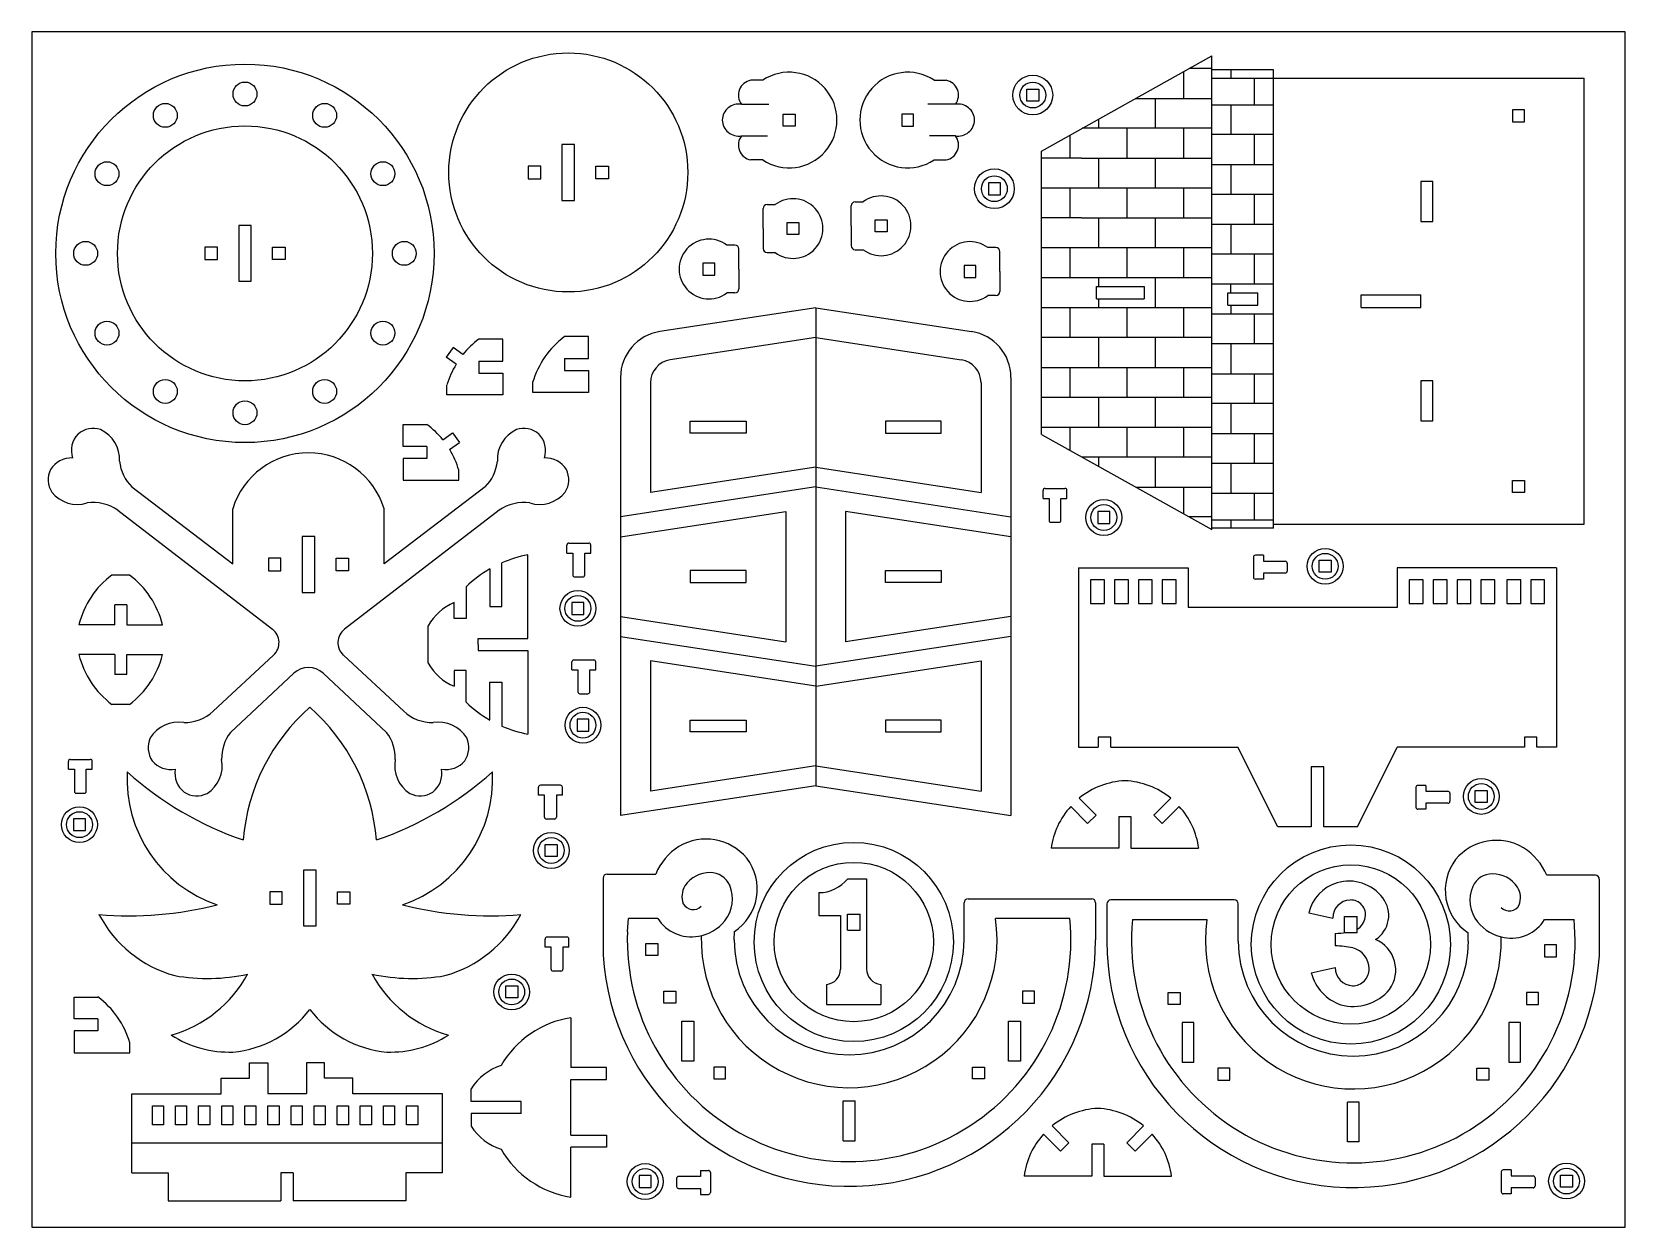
# Model space of a CAD drawing. Header units: centimetres. Extents: x 9372 to 20276, y 190 to 2379.
# Drawn here: x 9372.06 to 9412.06, y 190.25 to 220.25 of the extents above; entities that cross this region are included whole.
import ezdxf

# ---------------------------------------------------------------- set-up
doc = ezdxf.new("R2010")
doc.units = ezdxf.units.CM

msp = doc.modelspace()

# ---------------------------------------------------------------- linework, layer by layer
for p, q in [((9372.063, 220.248), (9372.063, 190.248)), ((9412.063, 220.248), (9372.063, 220.248)), ((9412.063, 190.248), (9412.063, 220.248)), ((9397.413, 217.258), (9401.688, 219.646)), ((9401.688, 207.758), (9401.688, 219.646)), ((9403.238, 219.294), (9401.688, 219.294)), ((9403.238, 207.794), (9403.238, 219.294)), ((9390.412, 219.035), (9390.112, 219.035)), ((9394.714, 219.035), (9395.014, 219.035)), ((9397.041, 218.513), (9397.041, 218.813)), ((9397.041, 218.813), (9397.341, 218.813)), ((9397.341, 218.813), (9397.341, 218.513)), ((9403.238, 219.09), (9411.038, 219.09)), ((9411.038, 207.89), (9411.038, 219.09)), ((9397.341, 218.513), (9397.041, 218.513)), ((9390.926, 218.185), (9391.226, 218.185)), ((9390.926, 217.885), (9390.926, 218.185)), ((9391.226, 218.185), (9391.226, 217.885)), ((9394.201, 218.185), (9393.901, 218.185)), ((9393.901, 218.185), (9393.901, 217.885)), ((9394.201, 217.885), (9394.201, 218.185)), ((9409.538, 218.29), (9409.238, 218.29)), ((9409.238, 218.29), (9409.238, 217.99)), ((9409.538, 217.99), (9409.538, 218.29)), ((9391.226, 217.885), (9390.926, 217.885)), ((9393.901, 217.885), (9394.201, 217.885)), ((9409.238, 217.99), (9409.538, 217.99)), ((9385.687, 217.42), (9385.372, 217.42)), ((9385.372, 217.42), (9385.372, 216.02)), ((9385.687, 216.02), (9385.687, 217.42)), ((9397.413, 210.146), (9397.413, 217.258)), ((9384.837, 216.878), (9384.522, 216.878)), ((9384.522, 216.878), (9384.522, 216.563)), ((9384.837, 216.563), (9384.837, 216.878)), ((9386.222, 216.563), (9386.222, 216.878)), ((9386.222, 216.878), (9386.537, 216.878)), ((9386.537, 216.878), (9386.537, 216.563)), ((9390.412, 217.035), (9390.112, 217.035)), ((9394.714, 217.035), (9395.014, 217.035)), ((9384.522, 216.563), (9384.837, 216.563)), ((9386.537, 216.563), (9386.222, 216.563)), ((9396.377, 216.462), (9396.077, 216.462)), ((9396.077, 216.462), (9396.077, 216.162)), ((9396.377, 216.162), (9396.377, 216.462)), ((9407.238, 216.49), (9406.938, 216.49)), ((9406.938, 216.49), (9406.938, 215.49)), ((9407.238, 215.49), (9407.238, 216.49)), ((9385.372, 216.02), (9385.687, 216.02)), ((9396.077, 216.162), (9396.377, 216.162)), ((9390.422, 215.312), (9390.422, 215.812)), ((9390.522, 215.912), (9390.722, 215.912)), ((9392.633, 215.381), (9392.633, 215.881)), ((9392.733, 215.981), (9392.933, 215.981)), ((9377.571, 215.389), (9377.256, 215.389)), ((9377.256, 215.389), (9377.256, 213.989)), ((9377.571, 213.989), (9377.571, 215.389)), ((9390.422, 215.312), (9390.422, 214.812)), ((9391.022, 215.462), (9391.322, 215.462)), ((9391.022, 215.162), (9391.022, 215.462)), ((9391.322, 215.462), (9391.322, 215.162)), ((9392.633, 215.381), (9392.633, 214.881)), ((9393.233, 215.531), (9393.533, 215.531)), ((9393.233, 215.231), (9393.233, 215.531)), ((9393.533, 215.231), (9393.233, 215.231)), ((9393.533, 215.531), (9393.533, 215.231)), ((9406.938, 215.49), (9407.238, 215.49)), ((9376.721, 214.847), (9376.406, 214.847)), ((9376.406, 214.847), (9376.406, 214.532)), ((9376.721, 214.532), (9376.721, 214.847)), ((9378.106, 214.532), (9378.106, 214.847)), ((9378.106, 214.847), (9378.421, 214.847)), ((9378.421, 214.847), (9378.421, 214.532)), ((9389.712, 214.895), (9389.512, 214.895)), ((9391.322, 215.162), (9391.022, 215.162)), ((9396.265, 214.833), (9396.065, 214.833)), ((9376.406, 214.532), (9376.721, 214.532)), ((9378.421, 214.532), (9378.106, 214.532)), ((9389.212, 214.445), (9388.912, 214.445)), ((9388.912, 214.445), (9388.912, 214.145)), ((9389.212, 214.145), (9389.212, 214.445)), ((9389.812, 214.295), (9389.812, 214.795)), ((9390.522, 214.712), (9390.722, 214.712)), ((9392.733, 214.781), (9392.933, 214.781)), ((9396.365, 214.233), (9396.365, 214.733)), ((9388.912, 214.145), (9389.212, 214.145)), ((9389.812, 214.295), (9389.812, 213.795)), ((9395.765, 214.383), (9395.465, 214.383)), ((9395.465, 214.383), (9395.465, 214.083)), ((9395.465, 214.083), (9395.765, 214.083)), ((9395.765, 214.083), (9395.765, 214.383)), ((9396.365, 214.233), (9396.365, 213.733)), ((9377.256, 213.989), (9377.571, 213.989)), ((9389.712, 213.695), (9389.512, 213.695)), ((9396.265, 213.633), (9396.065, 213.633)), ((9398.788, 213.544), (9398.788, 213.859)), ((9398.788, 213.859), (9399.988, 213.859)), ((9399.988, 213.859), (9399.988, 213.544)), ((9402.088, 213.386), (9402.088, 213.701)), ((9402.088, 213.701), (9402.838, 213.701)), ((9402.838, 213.386), (9402.838, 213.701)), ((9405.438, 213.332), (9405.438, 213.647)), ((9405.438, 213.647), (9406.938, 213.647)), ((9406.938, 213.332), (9406.938, 213.647)), ((9391.743, 213.326), (9387.831, 212.727)), ((9391.743, 213.326), (9391.743, 208.826)), ((9391.743, 213.326), (9395.654, 212.727)), ((9398.788, 213.544), (9399.988, 213.544)), ((9402.088, 213.386), (9402.838, 213.386)), ((9405.438, 213.332), (9406.938, 213.332)), ((9383.885, 212.535), (9383.285, 212.535)), ((9383.885, 211.985), (9383.885, 212.535)), ((9386.036, 212.599), (9385.436, 212.599)), ((9386.036, 212.049), (9386.036, 212.599)), ((9382.643, 212.328), (9382.467, 212.085)), ((9382.714, 211.907), (9382.467, 212.085)), ((9382.886, 212.152), (9382.643, 212.328)), ((9385.436, 212.049), (9385.436, 211.749)), ((9385.436, 212.049), (9386.036, 212.049)), ((9383.285, 211.985), (9383.285, 211.685)), ((9383.285, 211.985), (9383.885, 211.985)), ((9383.285, 211.685), (9383.885, 211.685)), ((9383.885, 211.685), (9383.885, 211.135)), ((9385.436, 211.749), (9386.036, 211.749)), ((9386.036, 211.749), (9386.036, 211.199)), ((9382.485, 211.135), (9382.485, 211.385)), ((9384.636, 211.199), (9384.636, 211.449)), ((9386.843, 211.576), (9386.843, 208.076)), ((9396.643, 211.576), (9396.643, 208.076)), ((9407.238, 211.49), (9406.938, 211.49)), ((9406.938, 211.49), (9406.938, 210.49)), ((9407.238, 210.49), (9407.238, 211.49)), ((9383.885, 211.135), (9382.485, 211.135)), ((9386.036, 211.199), (9384.636, 211.199)), ((9388.593, 210.176), (9388.593, 210.476)), ((9388.593, 210.476), (9389.993, 210.476)), ((9389.993, 210.476), (9389.993, 210.176)), ((9394.893, 210.476), (9393.493, 210.476)), ((9393.493, 210.476), (9393.493, 210.176)), ((9394.893, 210.176), (9394.893, 210.476)), ((9406.938, 210.49), (9407.238, 210.49)), ((9381.381, 209.844), (9381.381, 210.394)), ((9381.381, 210.394), (9381.981, 210.394)), ((9382.379, 210.011), (9382.623, 210.186)), ((9382.623, 210.186), (9382.798, 209.943)), ((9389.993, 210.176), (9388.593, 210.176)), ((9393.493, 210.176), (9394.893, 210.176)), ((9397.413, 210.146), (9401.688, 207.758)), ((9381.981, 209.844), (9381.381, 209.844)), ((9381.981, 209.844), (9381.981, 209.544)), ((9382.552, 209.765), (9382.798, 209.943)), ((9381.981, 209.544), (9381.381, 209.544)), ((9381.381, 209.544), (9381.381, 208.994)), ((9382.781, 208.994), (9382.781, 209.244)), ((9374.575, 208.826), (9377.107, 206.896)), ((9383.44, 208.826), (9380.907, 206.896)), ((9381.381, 208.994), (9382.781, 208.994)), ((9391.743, 208.826), (9386.843, 208.076)), ((9391.743, 208.826), (9391.743, 204.326)), ((9391.743, 208.826), (9396.643, 208.076)), ((9409.238, 208.99), (9409.538, 208.99)), ((9409.238, 208.69), (9409.238, 208.99)), ((9409.538, 208.99), (9409.538, 208.69)), ((9397.449, 208.54), (9397.449, 208.74)), ((9397.449, 208.54), (9397.599, 208.54)), ((9397.499, 208.79), (9397.999, 208.79)), ((9397.599, 208.54), (9397.599, 207.99)), ((9397.899, 207.99), (9397.899, 208.54)), ((9397.899, 208.54), (9398.049, 208.54)), ((9398.049, 208.54), (9398.049, 208.74)), ((9409.538, 208.69), (9409.238, 208.69)), ((9374.22, 208.242), (9378.102, 205.254)), ((9377.107, 206.896), (9377.107, 208.281)), ((9383.795, 208.242), (9379.913, 205.254)), ((9380.907, 206.896), (9380.907, 208.281)), ((9386.843, 208.076), (9386.843, 205.076)), ((9396.643, 208.076), (9396.643, 205.076)), ((9399.125, 208.21), (9398.825, 208.21)), ((9398.825, 208.21), (9398.825, 207.91)), ((9399.125, 207.91), (9399.125, 208.21)), ((9397.649, 207.94), (9397.849, 207.94)), ((9398.825, 207.91), (9399.125, 207.91)), ((9403.238, 207.794), (9401.688, 207.794)), ((9403.238, 207.89), (9411.038, 207.89)), ((9379.165, 207.581), (9378.85, 207.581)), ((9378.85, 207.581), (9378.85, 206.181)), ((9379.165, 206.181), (9379.165, 207.581)), ((9385.494, 207.168), (9385.494, 207.368)), ((9385.544, 207.418), (9386.044, 207.418)), ((9386.094, 207.168), (9386.094, 207.368)), ((9378.315, 207.039), (9378, 207.039)), ((9378, 207.039), (9378, 206.724)), ((9378.315, 206.724), (9378.315, 207.039)), ((9379.7, 206.724), (9379.7, 207.039)), ((9379.7, 207.039), (9380.015, 207.039)), ((9380.015, 207.039), (9380.015, 206.724)), ((9383.864, 205.823), (9383.864, 206.92)), ((9384.514, 205.023), (9384.514, 207.123)), ((9385.494, 207.168), (9385.644, 207.168)), ((9385.644, 207.168), (9385.644, 206.618)), ((9385.944, 206.618), (9385.944, 207.168)), ((9385.944, 207.168), (9386.094, 207.168)), ((9402.73, 207.063), (9402.73, 206.563)), ((9402.98, 207.113), (9402.78, 207.113)), ((9402.98, 207.113), (9402.98, 206.963)), ((9402.98, 206.963), (9403.53, 206.963)), ((9403.58, 206.913), (9403.58, 206.713)), ((9404.382, 206.685), (9404.382, 206.985)), ((9404.382, 206.985), (9404.682, 206.985)), ((9404.682, 206.985), (9404.682, 206.685)), ((9374.513, 206.616), (9374.074, 206.616)), ((9378, 206.724), (9378.315, 206.724)), ((9380.015, 206.724), (9379.7, 206.724)), ((9383.564, 206.769), (9383.564, 205.823)), ((9385.694, 206.568), (9385.894, 206.568)), ((9389.993, 206.726), (9388.593, 206.726)), ((9388.593, 206.726), (9388.593, 206.426)), ((9388.593, 206.426), (9389.993, 206.426)), ((9389.993, 206.426), (9389.993, 206.726)), ((9393.493, 206.426), (9393.493, 206.726)), ((9393.493, 206.726), (9394.893, 206.726)), ((9394.893, 206.426), (9393.493, 206.426)), ((9394.893, 206.726), (9394.893, 206.426)), ((9398.342, 206.799), (9398.342, 202.299)), ((9398.342, 206.799), (9401.092, 206.799)), ((9398.642, 206.499), (9398.642, 205.899)), ((9398.992, 206.499), (9398.642, 206.499)), ((9398.992, 205.899), (9398.992, 206.499)), ((9399.242, 206.499), (9399.242, 205.899)), ((9399.592, 206.499), (9399.242, 206.499)), ((9399.592, 205.899), (9399.592, 206.499)), ((9399.842, 206.499), (9399.842, 205.899)), ((9400.192, 206.499), (9399.842, 206.499)), ((9400.192, 205.899), (9400.192, 206.499)), ((9400.442, 206.499), (9400.442, 205.899)), ((9400.792, 206.499), (9400.442, 206.499)), ((9400.792, 205.899), (9400.792, 206.499)), ((9401.092, 206.799), (9401.092, 205.799)), ((9402.98, 206.513), (9402.78, 206.513)), ((9403.53, 206.663), (9402.98, 206.663)), ((9402.98, 206.663), (9402.98, 206.513)), ((9404.682, 206.685), (9404.382, 206.685)), ((9410.342, 206.799), (9406.342, 206.799)), ((9406.342, 206.799), (9406.342, 205.799)), ((9406.642, 206.499), (9406.642, 205.899)), ((9406.992, 206.499), (9406.642, 206.499)), ((9406.992, 205.899), (9406.992, 206.499)), ((9407.242, 206.499), (9407.242, 205.899)), ((9407.592, 206.499), (9407.242, 206.499)), ((9407.592, 205.899), (9407.592, 206.499)), ((9407.842, 206.499), (9407.842, 205.899)), ((9408.192, 206.499), (9407.842, 206.499)), ((9408.192, 205.899), (9408.192, 206.499)), ((9408.442, 206.499), (9408.442, 205.899)), ((9408.792, 206.499), (9408.442, 206.499)), ((9408.792, 205.899), (9408.792, 206.499)), ((9409.092, 206.499), (9409.092, 205.899)), ((9409.442, 206.499), (9409.092, 206.499)), ((9409.442, 205.899), (9409.442, 206.499)), ((9409.692, 206.499), (9409.692, 205.899)), ((9410.042, 206.499), (9409.692, 206.499)), ((9410.042, 205.899), (9410.042, 206.499)), ((9410.342, 206.799), (9410.342, 202.299)), ((9378.85, 206.181), (9379.165, 206.181)), ((9382.964, 206.323), (9382.964, 205.523)), ((9374.444, 205.866), (9374.144, 205.866)), ((9374.144, 205.366), (9374.144, 205.866)), ((9374.444, 205.866), (9374.444, 205.366)), ((9382.664, 205.523), (9382.664, 205.923)), ((9383.564, 205.823), (9383.864, 205.823)), ((9385.922, 205.929), (9385.622, 205.929)), ((9385.622, 205.929), (9385.622, 205.629)), ((9385.622, 205.629), (9385.922, 205.629)), ((9385.922, 205.629), (9385.922, 205.929)), ((9398.642, 205.899), (9398.992, 205.899)), ((9399.242, 205.899), (9399.592, 205.899)), ((9399.842, 205.899), (9400.192, 205.899)), ((9400.442, 205.899), (9400.792, 205.899)), ((9406.342, 205.799), (9401.092, 205.799)), ((9406.642, 205.899), (9406.992, 205.899)), ((9407.242, 205.899), (9407.592, 205.899)), ((9407.842, 205.899), (9408.192, 205.899)), ((9408.442, 205.899), (9408.792, 205.899)), ((9409.092, 205.899), (9409.442, 205.899)), ((9409.692, 205.899), (9410.042, 205.899)), ((9374.144, 205.366), (9373.244, 205.366)), ((9374.444, 205.366), (9375.344, 205.366)), ((9382.014, 204.403), (9382.014, 205.343)), ((9382.964, 205.523), (9382.664, 205.523)), ((9383.264, 204.873), (9383.264, 205.023)), ((9383.264, 205.023), (9384.514, 205.023)), ((9383.264, 204.873), (9383.264, 204.723)), ((9386.843, 205.076), (9391.743, 204.326)), ((9386.843, 205.076), (9386.843, 200.576)), ((9396.643, 205.076), (9391.743, 204.326)), ((9396.643, 205.076), (9396.643, 200.576)), ((9374.144, 204.618), (9373.244, 204.618)), ((9374.144, 204.618), (9374.144, 204.118)), ((9374.444, 204.118), (9374.444, 204.618)), ((9374.444, 204.618), (9375.344, 204.618)), ((9376.616, 203.197), (9378.132, 204.608)), ((9381.399, 203.197), (9379.883, 204.608)), ((9383.264, 204.723), (9384.514, 204.723)), ((9384.514, 204.723), (9384.514, 202.623)), ((9385.621, 204.236), (9385.621, 204.436)), ((9385.671, 204.486), (9386.171, 204.486)), ((9386.221, 204.236), (9386.221, 204.436)), ((9374.444, 204.118), (9374.144, 204.118)), ((9377.047, 202.667), (9378.641, 204.151)), ((9380.968, 202.667), (9379.374, 204.151)), ((9382.964, 204.223), (9382.664, 204.223)), ((9382.664, 204.223), (9382.664, 203.823)), ((9382.964, 203.423), (9382.964, 204.223)), ((9385.621, 204.236), (9385.771, 204.236)), ((9385.771, 204.236), (9385.771, 203.686)), ((9386.071, 203.686), (9386.071, 204.236)), ((9386.071, 204.236), (9386.221, 204.236)), ((9391.743, 204.326), (9391.743, 201.326)), ((9383.564, 202.977), (9383.564, 203.923)), ((9383.564, 203.923), (9383.864, 203.923)), ((9383.864, 203.923), (9383.864, 202.826)), ((9385.821, 203.636), (9386.021, 203.636)), ((9374.513, 203.368), (9374.074, 203.368)), ((9386.049, 202.996), (9385.749, 202.996)), ((9385.749, 202.996), (9385.749, 202.696)), ((9386.049, 202.696), (9386.049, 202.996)), ((9388.593, 202.676), (9388.593, 202.976)), ((9388.593, 202.976), (9389.993, 202.976)), ((9389.993, 202.976), (9389.993, 202.676)), ((9394.893, 202.976), (9393.493, 202.976)), ((9393.493, 202.976), (9393.493, 202.676)), ((9394.893, 202.676), (9394.893, 202.976)), ((9385.749, 202.696), (9386.049, 202.696)), ((9389.993, 202.676), (9388.593, 202.676)), ((9393.493, 202.676), (9394.893, 202.676)), ((9398.837, 202.549), (9398.837, 202.299)), ((9399.147, 202.549), (9398.837, 202.549)), ((9399.147, 202.299), (9399.147, 202.549)), ((9409.537, 202.549), (9409.537, 202.299)), ((9409.847, 202.549), (9409.537, 202.549)), ((9409.847, 202.299), (9409.847, 202.549)), ((9398.342, 202.299), (9398.837, 202.299)), ((9399.147, 202.299), (9402.342, 202.299)), ((9403.342, 200.299), (9402.342, 202.299)), ((9405.342, 200.299), (9406.342, 202.299)), ((9409.537, 202.299), (9406.342, 202.299)), ((9410.342, 202.299), (9409.847, 202.299)), ((9372.98, 201.739), (9372.98, 201.939)), ((9372.98, 201.739), (9373.13, 201.739)), ((9373.03, 201.989), (9373.53, 201.989)), ((9373.13, 201.739), (9373.13, 201.189)), ((9373.43, 201.189), (9373.43, 201.739)), ((9373.43, 201.739), (9373.58, 201.739)), ((9373.58, 201.739), (9373.58, 201.939)), ((9404.499, 201.799), (9404.184, 201.799)), ((9404.184, 201.799), (9404.184, 200.299)), ((9404.499, 200.299), (9404.499, 201.799)), ((9384.781, 201.091), (9384.781, 201.291)), ((9385.331, 201.341), (9384.831, 201.341)), ((9385.381, 201.091), (9385.381, 201.291)), ((9391.743, 201.326), (9386.843, 200.576)), ((9391.743, 201.326), (9396.643, 200.576)), ((9406.812, 201.287), (9406.812, 200.787)), ((9407.062, 201.337), (9406.862, 201.337)), ((9407.062, 201.337), (9407.062, 201.187)), ((9408.302, 200.909), (9408.302, 201.209)), ((9408.302, 201.209), (9408.602, 201.209)), ((9408.602, 201.209), (9408.602, 200.909)), ((9373.18, 201.139), (9373.38, 201.139)), ((9384.931, 201.091), (9384.781, 201.091)), ((9384.931, 200.541), (9384.931, 201.091)), ((9385.381, 201.091), (9385.231, 201.091)), ((9385.231, 201.091), (9385.231, 200.541)), ((9398.143, 200.806), (9398.568, 200.38)), ((9398.357, 201.016), (9398.78, 200.591)), ((9400.654, 201.016), (9400.231, 200.591)), ((9400.868, 200.806), (9400.443, 200.38)), ((9407.062, 201.187), (9407.612, 201.187)), ((9407.612, 200.887), (9407.062, 200.887)), ((9407.062, 200.887), (9407.062, 200.737)), ((9407.662, 201.137), (9407.662, 200.937)), ((9408.602, 200.909), (9408.302, 200.909)), ((9373.408, 200.5), (9373.108, 200.5)), ((9373.108, 200.5), (9373.108, 200.2)), ((9373.408, 200.2), (9373.408, 200.5)), ((9385.181, 200.491), (9384.981, 200.491)), ((9398.78, 200.591), (9398.568, 200.38)), ((9399.355, 200.556), (9399.655, 200.556)), ((9399.355, 200.556), (9399.355, 199.756)), ((9399.655, 200.556), (9399.655, 199.756)), ((9400.231, 200.591), (9400.443, 200.38)), ((9407.062, 200.737), (9406.862, 200.737)), ((9373.108, 200.2), (9373.408, 200.2)), ((9404.184, 200.299), (9403.342, 200.299)), ((9405.342, 200.299), (9404.499, 200.299)), ((9384.953, 199.552), (9384.953, 199.852)), ((9384.953, 199.852), (9385.253, 199.852)), ((9385.253, 199.852), (9385.253, 199.552)), ((9399.355, 199.756), (9397.655, 199.756)), ((9399.655, 199.756), (9401.355, 199.756)), ((9379.199, 199.21), (9378.884, 199.21)), ((9378.884, 199.21), (9378.884, 197.81)), ((9379.199, 197.81), (9379.199, 199.21)), ((9385.253, 199.552), (9384.953, 199.552)), ((9386.405, 199.011), (9386.405, 197.086)), ((9386.505, 199.111), (9387.725, 199.111)), ((9411.315, 199.08), (9410.095, 199.08)), ((9411.415, 198.98), (9411.415, 197.055)), ((9378.349, 198.667), (9378.034, 198.667)), ((9378.034, 198.667), (9378.034, 198.352)), ((9378.349, 198.352), (9378.349, 198.667)), ((9379.734, 198.352), (9379.734, 198.667)), ((9379.734, 198.667), (9380.049, 198.667)), ((9380.049, 198.667), (9380.049, 198.352)), ((9395.568, 198.492), (9398.668, 198.492)), ((9402.251, 198.461), (9399.151, 198.461)), ((9378.034, 198.352), (9378.349, 198.352)), ((9380.049, 198.352), (9379.734, 198.352)), ((9392.539, 198.104), (9392.854, 198.104)), ((9392.539, 197.704), (9392.539, 198.104)), ((9392.854, 197.704), (9392.854, 198.104)), ((9395.468, 197.461), (9395.468, 198.392)), ((9398.768, 198.392), (9398.768, 197.461)), ((9399.051, 198.361), (9399.051, 197.43)), ((9402.351, 197.43), (9402.351, 198.361)), ((9405.02, 198.042), (9405.335, 198.042)), ((9405.02, 197.642), (9405.02, 198.042)), ((9405.335, 197.642), (9405.335, 198.042)), ((9378.884, 197.81), (9379.199, 197.81)), ((9389.693, 197.461), (9389.701, 197.667)), ((9392.539, 197.704), (9392.854, 197.704)), ((9405.02, 197.642), (9405.335, 197.642)), ((9408.126, 197.43), (9408.119, 197.636)), ((9384.947, 197.277), (9384.947, 197.477)), ((9385.097, 197.277), (9384.947, 197.277)), ((9385.497, 197.527), (9384.997, 197.527)), ((9385.097, 196.727), (9385.097, 197.277)), ((9385.547, 197.277), (9385.397, 197.277)), ((9385.397, 197.277), (9385.397, 196.727)), ((9385.547, 197.277), (9385.547, 197.477)), ((9387.481, 197.067), (9387.481, 197.367)), ((9387.481, 197.367), (9387.781, 197.367)), ((9387.781, 197.367), (9387.781, 197.067)), ((9410.339, 197.336), (9410.039, 197.336)), ((9410.039, 197.336), (9410.039, 197.036)), ((9410.339, 197.036), (9410.339, 197.336)), ((9387.781, 197.067), (9387.481, 197.067)), ((9410.039, 197.036), (9410.339, 197.036)), ((9385.347, 196.677), (9385.147, 196.677)), ((9373.122, 195.474), (9373.122, 196.024)), ((9373.122, 196.024), (9373.722, 196.024)), ((9383.96, 196.001), (9383.96, 196.301)), ((9383.96, 196.301), (9384.26, 196.301)), ((9384.26, 196.001), (9383.96, 196.001)), ((9384.26, 196.301), (9384.26, 196.001)), ((9387.931, 195.867), (9387.931, 196.167)), ((9387.931, 196.167), (9388.231, 196.167)), ((9388.231, 196.167), (9388.231, 195.867)), ((9397.231, 196.167), (9396.931, 196.167)), ((9396.931, 196.167), (9396.931, 195.867)), ((9397.231, 195.867), (9397.231, 196.167)), ((9400.589, 195.836), (9400.589, 196.136)), ((9400.589, 196.136), (9400.889, 196.136)), ((9400.889, 196.136), (9400.889, 195.836)), ((9409.889, 196.136), (9409.589, 196.136)), ((9409.589, 196.136), (9409.589, 195.836)), ((9409.889, 195.836), (9409.889, 196.136)), ((9388.231, 195.867), (9387.931, 195.867)), ((9396.931, 195.867), (9397.231, 195.867)), ((9400.889, 195.836), (9400.589, 195.836)), ((9409.589, 195.836), (9409.889, 195.836)), ((9373.722, 195.474), (9373.122, 195.474)), ((9373.722, 195.474), (9373.722, 195.174)), ((9385.593, 195.503), (9385.593, 194.253)), ((9388.381, 195.417), (9388.681, 195.417)), ((9388.381, 194.417), (9388.381, 195.417)), ((9388.681, 195.417), (9388.681, 194.417)), ((9396.581, 194.417), (9396.581, 195.417)), ((9396.581, 195.417), (9396.881, 195.417)), ((9396.881, 195.417), (9396.881, 194.417)), ((9400.939, 195.386), (9400.939, 194.386)), ((9401.239, 195.386), (9400.939, 195.386)), ((9401.239, 194.386), (9401.239, 195.386)), ((9409.439, 195.386), (9409.139, 195.386)), ((9409.139, 195.386), (9409.139, 194.386)), ((9409.439, 194.386), (9409.439, 195.386)), ((9373.722, 195.174), (9373.122, 195.174)), ((9373.122, 195.174), (9373.122, 194.624)), ((9374.522, 194.624), (9374.522, 194.874)), ((9373.122, 194.624), (9374.522, 194.624)), ((9388.681, 194.417), (9388.381, 194.417)), ((9396.881, 194.417), (9396.581, 194.417)), ((9377.53, 193.986), (9377.53, 194.371)), ((9377.53, 194.371), (9377.983, 194.371)), ((9377.983, 194.371), (9377.983, 193.602)), ((9379.409, 194.371), (9378.956, 194.371)), ((9378.956, 194.371), (9378.956, 193.602)), ((9379.409, 193.986), (9379.409, 194.371)), ((9386.493, 194.253), (9385.593, 194.253)), ((9386.493, 193.953), (9386.493, 194.253)), ((9389.181, 194.267), (9389.181, 193.967)), ((9389.481, 194.267), (9389.181, 194.267)), ((9389.481, 193.967), (9389.481, 194.267)), ((9395.681, 193.967), (9395.681, 194.267)), ((9395.681, 194.267), (9395.981, 194.267)), ((9395.981, 194.267), (9395.981, 193.967)), ((9400.939, 194.386), (9401.239, 194.386)), ((9401.839, 194.236), (9401.839, 193.936)), ((9402.139, 194.236), (9401.839, 194.236)), ((9402.139, 193.936), (9402.139, 194.236)), ((9408.339, 193.936), (9408.339, 194.236)), ((9408.339, 194.236), (9408.639, 194.236)), ((9408.639, 194.236), (9408.639, 193.936)), ((9409.139, 194.386), (9409.439, 194.386)), ((9376.817, 193.594), (9376.817, 193.986)), ((9376.817, 193.986), (9377.53, 193.986)), ((9377.983, 193.602), (9378.956, 193.602)), ((9380.122, 193.986), (9379.409, 193.986)), ((9380.122, 193.594), (9380.122, 193.986)), ((9383.093, 193.403), (9383.093, 193.723)), ((9385.593, 192.553), (9385.593, 193.953)), ((9385.593, 193.953), (9386.493, 193.953)), ((9389.181, 193.967), (9389.481, 193.967)), ((9395.981, 193.967), (9395.681, 193.967)), ((9401.839, 193.936), (9402.139, 193.936)), ((9408.639, 193.936), (9408.339, 193.936)), ((9374.569, 191.61), (9374.569, 193.594)), ((9374.569, 193.594), (9376.817, 193.594)), ((9375.089, 192.814), (9375.089, 193.294)), ((9375.089, 193.294), (9375.369, 193.294)), ((9375.369, 193.294), (9375.369, 192.814)), ((9375.669, 192.814), (9375.669, 193.294)), ((9375.669, 193.294), (9375.949, 193.294)), ((9375.949, 193.294), (9375.949, 192.814)), ((9376.249, 192.814), (9376.249, 193.294)), ((9376.249, 193.294), (9376.529, 193.294)), ((9376.529, 193.294), (9376.529, 192.814)), ((9376.829, 192.814), (9376.829, 193.294)), ((9376.829, 193.294), (9377.109, 193.294)), ((9377.109, 193.294), (9377.109, 192.814)), ((9377.409, 192.814), (9377.409, 193.294)), ((9377.409, 193.294), (9377.689, 193.294)), ((9377.689, 193.294), (9377.689, 192.814)), ((9377.989, 192.814), (9377.989, 193.294)), ((9377.989, 193.294), (9378.269, 193.294)), ((9378.269, 193.294), (9378.269, 192.814)), ((9378.569, 192.814), (9378.569, 193.294)), ((9378.569, 193.294), (9378.849, 193.294)), ((9378.849, 193.294), (9378.849, 192.814)), ((9379.149, 192.814), (9379.149, 193.294)), ((9379.149, 193.294), (9379.429, 193.294)), ((9379.429, 193.294), (9379.429, 192.814)), ((9379.729, 192.814), (9379.729, 193.294)), ((9379.729, 193.294), (9380.009, 193.294)), ((9380.009, 193.294), (9380.009, 192.814)), ((9382.369, 193.594), (9380.122, 193.594)), ((9380.309, 192.814), (9380.309, 193.294)), ((9380.309, 193.294), (9380.589, 193.294)), ((9380.589, 193.294), (9380.589, 192.814)), ((9380.889, 192.814), (9380.889, 193.294)), ((9380.889, 193.294), (9381.169, 193.294)), ((9381.169, 193.294), (9381.169, 192.814)), ((9381.469, 192.814), (9381.469, 193.294)), ((9381.469, 193.294), (9381.749, 193.294)), ((9381.749, 193.294), (9381.749, 192.814)), ((9382.369, 191.61), (9382.369, 193.594)), ((9384.343, 193.403), (9383.093, 193.403)), ((9384.343, 193.103), (9384.343, 193.403)), ((9392.431, 193.417), (9392.731, 193.417)), ((9392.431, 192.417), (9392.431, 193.417)), ((9392.731, 192.417), (9392.731, 193.417)), ((9405.089, 192.386), (9405.089, 193.386)), ((9405.389, 193.386), (9405.089, 193.386)), ((9405.389, 192.386), (9405.389, 193.386)), ((9375.369, 192.814), (9375.089, 192.814)), ((9375.949, 192.814), (9375.669, 192.814)), ((9376.529, 192.814), (9376.249, 192.814)), ((9377.109, 192.814), (9376.829, 192.814)), ((9377.689, 192.814), (9377.409, 192.814)), ((9378.269, 192.814), (9377.989, 192.814)), ((9378.849, 192.814), (9378.569, 192.814)), ((9379.429, 192.814), (9379.149, 192.814)), ((9380.009, 192.814), (9379.729, 192.814)), ((9380.589, 192.814), (9380.309, 192.814)), ((9381.169, 192.814), (9380.889, 192.814)), ((9381.749, 192.814), (9381.469, 192.814)), ((9384.343, 193.103), (9383.093, 193.103)), ((9383.093, 193.103), (9383.093, 192.783)), ((9385.593, 192.553), (9386.493, 192.553)), ((9386.493, 192.553), (9386.493, 192.253)), ((9392.431, 192.417), (9392.731, 192.417)), ((9397.462, 192.581), (9397.887, 192.155)), ((9397.676, 192.792), (9398.099, 192.367)), ((9399.973, 192.792), (9399.55, 192.367)), ((9400.187, 192.581), (9399.762, 192.155)), ((9385.593, 191.003), (9385.593, 192.253)), ((9386.493, 192.253), (9385.593, 192.253)), ((9398.099, 192.367), (9397.887, 192.155)), ((9398.974, 192.331), (9398.674, 192.331)), ((9398.674, 192.331), (9398.674, 191.531)), ((9398.974, 192.331), (9398.974, 191.531)), ((9399.55, 192.367), (9399.762, 192.155)), ((9405.389, 192.386), (9405.089, 192.386)), ((9374.569, 191.61), (9375.484, 191.61)), ((9375.484, 191.61), (9375.484, 190.91)), ((9378.627, 191.61), (9378.312, 191.61)), ((9378.312, 191.61), (9378.312, 190.91)), ((9378.627, 191.61), (9378.627, 190.91)), ((9382.369, 191.61), (9381.455, 191.61)), ((9381.455, 191.61), (9381.455, 190.91)), ((9388.85, 191.671), (9389.05, 191.671)), ((9388.85, 191.671), (9388.85, 191.521)), ((9389.1, 191.621), (9389.1, 191.121)), ((9408.953, 191.633), (9408.953, 191.133)), ((9409.203, 191.683), (9409.003, 191.683)), ((9409.203, 191.683), (9409.203, 191.533)), ((9387.611, 191.543), (9387.311, 191.543)), ((9387.311, 191.543), (9387.311, 191.243)), ((9387.311, 191.243), (9387.611, 191.243)), ((9387.611, 191.243), (9387.611, 191.543)), ((9388.25, 191.471), (9388.25, 191.271)), ((9388.85, 191.521), (9388.3, 191.521)), ((9388.3, 191.221), (9388.85, 191.221)), ((9388.85, 191.221), (9388.85, 191.071)), ((9398.674, 191.531), (9396.974, 191.531)), ((9398.974, 191.531), (9400.674, 191.531)), ((9409.203, 191.533), (9409.753, 191.533)), ((9409.753, 191.233), (9409.203, 191.233)), ((9409.203, 191.233), (9409.203, 191.083)), ((9409.803, 191.483), (9409.803, 191.283)), ((9410.443, 191.255), (9410.443, 191.555)), ((9410.443, 191.555), (9410.743, 191.555)), ((9410.743, 191.255), (9410.443, 191.255)), ((9410.743, 191.555), (9410.743, 191.255)), ((9375.484, 190.91), (9378.312, 190.91)), ((9381.455, 190.91), (9378.627, 190.91)), ((9388.85, 191.071), (9389.05, 191.071)), ((9409.203, 191.083), (9409.003, 191.083)), ((9372.063, 190.248), (9412.063, 190.248))]:
    msp.add_line(p, q)
at = {"color": 1}
for p, q in [((9400.975, 219.248), (9400.975, 218.579)), ((9401.688, 219.329), (9401.12, 219.329)), ((9402.162, 219.294), (9402.162, 219.09)), ((9401.688, 219.09), (9403.238, 219.09)), ((9402.75, 219.09), (9402.75, 218.42)), ((9389.877, 218.43), (9390.567, 218.43)), ((9395.249, 218.43), (9394.56, 218.43)), ((9399.777, 218.579), (9401.688, 218.579)), ((9400.263, 218.579), (9400.263, 217.829)), ((9401.688, 218.42), (9403.238, 218.42)), ((9402.162, 218.42), (9402.162, 217.67)), ((9398.838, 218.054), (9398.838, 217.829)), ((9389.877, 217.64), (9390.53, 217.64)), ((9395.249, 217.64), (9394.597, 217.64)), ((9398.125, 217.656), (9398.125, 217.079)), ((9401.688, 217.829), (9398.435, 217.829)), ((9399.55, 217.829), (9399.55, 217.079)), ((9400.975, 217.829), (9400.975, 217.079)), ((9403.238, 217.67), (9401.688, 217.67)), ((9402.75, 217.67), (9402.75, 216.92)), ((9398.413, 217.079), (9397.413, 217.079)), ((9398.413, 217.079), (9401.688, 217.079)), ((9398.838, 217.079), (9398.838, 216.329)), ((9400.263, 217.079), (9400.263, 216.329)), ((9401.688, 216.92), (9403.238, 216.92)), ((9402.162, 216.92), (9402.162, 216.17)), ((9401.688, 216.329), (9397.413, 216.329)), ((9398.125, 216.329), (9398.125, 215.579)), ((9399.55, 216.329), (9399.55, 215.579)), ((9400.975, 216.329), (9400.975, 215.579)), ((9403.238, 216.17), (9401.688, 216.17)), ((9402.75, 216.17), (9402.75, 215.42)), ((9398.413, 215.579), (9397.413, 215.579)), ((9398.413, 215.579), (9401.688, 215.579)), ((9398.838, 215.579), (9398.838, 214.829)), ((9400.263, 215.579), (9400.263, 214.829)), ((9401.688, 215.42), (9403.238, 215.42)), ((9402.162, 215.42), (9402.162, 214.67)), ((9401.688, 214.829), (9397.413, 214.829)), ((9398.125, 214.829), (9398.125, 214.079)), ((9399.55, 214.829), (9399.55, 214.079)), ((9400.975, 214.829), (9400.975, 214.079)), ((9403.238, 214.67), (9401.688, 214.67)), ((9402.75, 214.67), (9402.75, 213.92)), ((9401.688, 214.079), (9397.413, 214.079)), ((9398.838, 214.079), (9398.838, 213.859)), ((9400.263, 214.079), (9400.263, 213.329)), ((9403.238, 213.92), (9401.688, 213.92)), ((9402.162, 213.701), (9402.162, 213.92)), ((9401.688, 213.325), (9397.413, 213.325)), ((9398.125, 213.329), (9398.125, 212.579)), ((9398.838, 213.544), (9398.838, 213.329)), ((9399.55, 213.329), (9399.55, 212.579)), ((9400.975, 213.329), (9400.975, 212.579)), ((9402.162, 213.386), (9402.162, 213.17)), ((9403.238, 213.167), (9401.688, 213.167)), ((9402.75, 213.167), (9402.75, 212.42)), ((9391.743, 212.576), (9388.087, 212.016)), ((9391.743, 212.576), (9395.398, 212.016)), ((9401.688, 212.575), (9397.413, 212.575)), ((9398.838, 212.575), (9398.838, 211.825)), ((9400.263, 212.575), (9400.263, 211.825)), ((9403.238, 212.417), (9401.688, 212.417)), ((9402.162, 212.417), (9402.162, 211.667)), ((9397.413, 211.825), (9401.688, 211.825)), ((9398.125, 211.829), (9398.125, 211.079)), ((9399.55, 211.829), (9399.55, 211.079)), ((9400.975, 211.829), (9400.975, 211.079)), ((9401.688, 211.667), (9403.238, 211.667)), ((9402.75, 211.67), (9402.75, 210.92)), ((9387.593, 211.441), (9387.593, 208.691)), ((9395.893, 211.441), (9395.893, 208.691)), ((9401.688, 211.075), (9397.413, 211.075)), ((9398.838, 211.075), (9398.838, 210.325)), ((9400.263, 211.075), (9400.263, 210.325)), ((9403.238, 210.917), (9401.688, 210.917)), ((9402.162, 210.917), (9402.162, 210.167)), ((9397.413, 210.325), (9401.688, 210.325)), ((9398.125, 210.329), (9398.125, 209.748)), ((9399.55, 210.329), (9399.55, 209.579)), ((9400.975, 210.329), (9400.975, 209.579)), ((9401.688, 210.167), (9403.238, 210.167)), ((9402.75, 210.17), (9402.75, 209.42)), ((9391.743, 209.326), (9387.593, 208.691)), ((9391.743, 209.326), (9395.893, 208.691)), ((9401.688, 209.575), (9398.435, 209.575)), ((9398.838, 209.575), (9398.838, 209.35)), ((9400.263, 209.575), (9400.263, 208.825)), ((9403.238, 209.417), (9401.688, 209.417)), ((9402.162, 209.417), (9402.162, 208.667)), ((9399.777, 208.825), (9401.688, 208.825)), ((9400.975, 208.829), (9400.975, 208.156)), ((9401.688, 208.667), (9403.238, 208.667)), ((9402.75, 208.67), (9402.75, 207.997)), ((9386.843, 207.576), (9390.993, 208.211)), ((9390.993, 208.211), (9390.993, 204.941)), ((9396.643, 207.576), (9392.493, 208.211)), ((9392.493, 208.211), (9392.493, 204.941)), ((9401.688, 208.075), (9401.12, 208.075)), ((9403.238, 207.994), (9401.688, 207.994)), ((9402.162, 207.994), (9402.162, 207.794)), ((9386.843, 205.576), (9390.993, 204.941)), ((9396.643, 205.576), (9392.493, 204.941)), ((9391.743, 203.826), (9387.593, 204.461)), ((9387.593, 204.461), (9387.593, 201.191)), ((9391.743, 203.826), (9395.893, 204.461)), ((9395.893, 204.461), (9395.893, 201.191)), ((9391.743, 201.826), (9387.593, 201.191)), ((9391.743, 201.826), (9395.893, 201.191)), ((9392.546, 198.993), (9393.02, 198.993)), ((9393.02, 198.993), (9393.02, 196.726)), ((9391.82, 198.644), (9391.82, 198.069)), ((9391.82, 198.069), (9392.364, 198.069)), ((9392.364, 198.069), (9392.364, 196.726)), ((9404.121, 198.136), (9404.721, 198.004)), ((9387.016, 197.667), (9387.038, 197.997)), ((9387.777, 197.997), (9387.038, 197.997)), ((9398.124, 197.997), (9396.254, 197.997)), ((9399.696, 197.966), (9401.565, 197.966)), ((9404.784, 197.622), (9404.784, 197.307)), ((9410.042, 197.966), (9410.782, 197.966)), ((9410.804, 197.636), (9410.782, 197.966)), ((9404.182, 196.629), (9404.782, 196.761)), ((9392.01, 196.341), (9392.01, 195.834)), ((9393.374, 196.341), (9393.374, 195.834)), ((9392.01, 195.834), (9393.374, 195.834)), ((9374.569, 192.36), (9382.369, 192.36))]:
    msp.add_line(p, q, dxfattribs=at)
for centre, radius in [((9385.53, 216.72), 3), ((9377.413, 214.689), 4.75), ((9397.191, 218.663), 0.5), ((9396.227, 216.312), 0.5), ((9398.975, 208.06), 0.45), ((9404.532, 206.835), 0.45), ((9385.772, 205.779), 0.45), ((9385.899, 202.846), 0.45), ((9408.452, 201.059), 0.45), ((9373.258, 200.35), 0.45), ((9385.103, 199.702), 0.45), ((9392.697, 197.404), 2.5), ((9405.178, 197.342), 2.5), ((9384.11, 196.151), 0.45), ((9387.461, 191.393), 0.45), ((9410.593, 191.405), 0.45)]:
    msp.add_circle(centre, radius)
for centre, radius in [((9377.413, 218.689), 0.3), ((9397.191, 218.663), 0.325), ((9375.413, 218.153), 0.3), ((9379.413, 218.153), 0.3), ((9377.413, 214.689), 3.2), ((9373.949, 216.689), 0.3), ((9380.877, 216.689), 0.3), ((9396.227, 216.312), 0.325), ((9373.413, 214.689), 0.3), ((9381.413, 214.689), 0.3), ((9373.949, 212.689), 0.3), ((9380.877, 212.689), 0.3), ((9375.413, 211.225), 0.3), ((9379.413, 211.225), 0.3), ((9377.413, 210.689), 0.3), ((9398.975, 208.06), 0.325), ((9404.532, 206.835), 0.325), ((9385.772, 205.779), 0.325), ((9385.899, 202.846), 0.325), ((9408.452, 201.059), 0.325), ((9373.258, 200.35), 0.325), ((9385.103, 199.702), 0.325), ((9392.697, 197.404), 2), ((9405.178, 197.342), 2), ((9384.11, 196.151), 0.325), ((9387.461, 191.393), 0.325), ((9410.593, 191.405), 0.325)]:
    msp.add_circle(centre, radius, dxfattribs=at)
for centre, radius, start, end in [((9391.076, 218.035), 1.2, 236.4427, 123.5573), ((9394.051, 218.035), 1.2, 56.4427, 303.5573), ((9390.181, 218.66), 0.381, 100.4061, 217.1535), ((9394.946, 218.66), 0.381, 322.8465, 79.5939), ((9389.807, 218.025), 0.411, 80.162, 178.6089), ((9395.319, 218.025), 0.411, 1.3911, 99.838), ((9389.807, 218.045), 0.411, 181.3911, 279.838), ((9395.319, 218.045), 0.411, 260.162, 358.6089), ((9390.181, 217.41), 0.381, 142.8465, 259.5939), ((9394.946, 217.41), 0.381, 280.4061, 37.1535), ((9391.172, 215.312), 0.75, 233.1301, 126.8699), ((9393.383, 215.381), 0.75, 233.1301, 126.8699), ((9390.522, 215.812), 0.1, 90, 180), ((9392.733, 215.881), 0.1, 90, 180), ((9389.062, 214.295), 0.75, 53.1301, 306.8699), ((9389.712, 214.795), 0.1, 360, 90), ((9390.522, 214.812), 0.1, 180, 270), ((9392.733, 214.881), 0.1, 180, 270), ((9395.615, 214.233), 0.75, 53.1301, 306.8699), ((9396.265, 214.733), 0.1, 360, 90), ((9389.712, 213.795), 0.1, 270, 0), ((9396.265, 213.733), 0.1, 270, 0), ((9384.602, 210.766), 2.206, 126.6618, 141.0626), ((9386.753, 210.829), 2.206, 126.6618, 163.6893), ((9388.007, 211.576), 1.165, 98.7022, 180), ((9395.478, 211.576), 1.165, 0, 81.2978), ((9384.602, 210.766), 2.206, 148.8616, 163.6893), ((9373.665, 209.733), 0.611, 136.2104, 197.2046), ((9373.606, 209.704), 0.591, 72.0953, 130.2333), ((9373.434, 209.513), 0.833, 357.1476, 64.8403), ((9380.664, 208.624), 2.206, 38.9374, 53.3382), ((9384.581, 209.513), 0.833, 115.1597, 182.8524), ((9384.409, 209.704), 0.591, 49.7667, 107.9047), ((9384.35, 209.733), 0.611, 342.7954, 43.7896), ((9379.007, 207.692), 1.989, 90, 162.7687), ((9379.007, 207.692), 1.989, 17.2313, 90), ((9380.664, 208.624), 2.206, 16.3107, 31.1384), ((9373.064, 209.007), 0.591, 153.9781, 212.1161), ((9373.05, 208.943), 0.611, 87.0068, 148.001), ((9375.327, 209.583), 1.067, 185.9742, 225.1683), ((9382.688, 209.583), 1.067, 314.8317, 354.0258), ((9384.965, 208.943), 0.611, 31.999, 92.9932), ((9384.951, 209.007), 0.591, 327.8839, 26.0219), ((9373.207, 209.221), 0.833, 219.3711, 287.0638), ((9373.604, 207.361), 1.075, 55.029, 98.1691), ((9384.411, 207.361), 1.075, 81.8309, 124.971), ((9384.808, 209.221), 0.833, 252.9362, 320.6289), ((9397.499, 208.74), 0.05, 90, 180), ((9397.999, 208.74), 0.05, 0, 90), ((9397.649, 207.99), 0.05, 180, 270), ((9397.849, 207.99), 0.05, 270, 0), ((9385.544, 207.368), 0.05, 90, 180), ((9386.044, 207.368), 0.05, 0, 90), ((9385.114, 204.058), 3.123, 101.083, 113.6012), ((9402.78, 207.063), 0.05, 90, 180), ((9403.53, 206.913), 0.05, 360, 90), ((9375.407, 204.83), 2.229, 126.74, 166.0754), ((9373.18, 204.83), 2.229, 13.9246, 53.26), ((9385.114, 204.058), 3.123, 119.7642, 133.5162), ((9385.694, 206.618), 0.05, 180, 270), ((9385.894, 206.618), 0.05, 270, 0), ((9402.78, 206.563), 0.05, 180, 270), ((9403.53, 206.713), 0.05, 270, 0), ((9383.192, 204.676), 1.354, 112.9781, 150.5075), ((9377.844, 204.918), 0.424, 312.9437, 52.4134), ((9380.171, 204.918), 0.424, 127.5866, 227.0563), ((9375.407, 205.154), 2.229, 193.9246, 233.26), ((9373.18, 205.154), 2.229, 306.74, 346.0754), ((9383.192, 205.069), 1.354, 209.4925, 247.0219), ((9385.671, 204.436), 0.05, 90, 180), ((9386.171, 204.436), 0.05, 0, 90), ((9379.007, 203.758), 0.537, 47.0563, 132.9437), ((9385.821, 203.686), 0.05, 180, 270), ((9386.021, 203.686), 0.05, 270, 0), ((9382.325, 199.565), 4.972, 131.3277, 175.3743), ((9375.758, 199.565), 4.972, 4.6257, 48.6723), ((9385.114, 205.687), 3.123, 226.4838, 240.2358), ((9375.744, 202.09), 0.833, 80.6727, 148.3654), ((9375.887, 203.987), 1.075, 269.5674, 312.7075), ((9382.128, 203.987), 1.075, 227.2925, 270.4326), ((9382.271, 202.09), 0.833, 31.6346, 99.3273), ((9385.114, 205.687), 3.123, 246.3988, 258.917), ((9375.574, 202.283), 0.591, 155.6204, 213.7584), ((9377.894, 202.018), 1.067, 142.5682, 181.7623), ((9380.121, 202.018), 1.067, 358.2377, 37.4318), ((9382.441, 202.283), 0.591, 326.2416, 24.3796), ((9373.03, 201.939), 0.05, 90, 180), ((9373.53, 201.939), 0.05, 0, 90), ((9377.781, 201.492), 3.328, 176.7958, 251.3646), ((9380.035, 207.831), 8.304, 227.8116, 251.2725), ((9375.552, 202.345), 0.611, 219.7355, 280.7297), ((9376.267, 201.645), 0.611, 170.5319, 231.5261), ((9376.009, 201.832), 0.833, 302.8962, 10.5889), ((9378.048, 207.831), 8.304, 288.7275, 312.1884), ((9382.006, 201.832), 0.833, 169.4111, 237.1038), ((9380.302, 201.492), 3.328, 288.6354, 3.2042), ((9381.748, 201.645), 0.611, 308.4739, 9.4681), ((9382.463, 202.345), 0.611, 259.2703, 320.2645), ((9384.831, 201.291), 0.05, 90, 180), ((9385.331, 201.291), 0.05, 0, 90), ((9399.597, 199.477), 1.977, 92.6655, 128.867), ((9399.414, 199.477), 1.977, 51.133, 87.3345), ((9406.862, 201.287), 0.05, 90, 180), ((9373.18, 201.189), 0.05, 180, 270), ((9373.38, 201.189), 0.05, 270, 0), ((9376.205, 201.665), 0.591, 237.5032, 295.6412), ((9381.81, 201.665), 0.591, 244.3588, 302.4968), ((9399.556, 199.511), 1.917, 137.4964, 172.654), ((9399.455, 199.511), 1.917, 7.346, 42.5036), ((9407.612, 201.137), 0.05, 360, 90), ((9407.612, 200.937), 0.05, 270, 0), ((9384.981, 200.541), 0.05, 180, 270), ((9385.181, 200.541), 0.05, 270, 0), ((9406.862, 200.787), 0.05, 180, 270), ((9389.106, 198.539), 1.495, 122.3629, 157.5091), ((9388.984, 198.646), 1.341, 39.9957, 120.4165), ((9408.835, 198.615), 1.341, 59.5835, 140.0043), ((9408.714, 198.508), 1.495, 22.4909, 57.6371), ((9388.994, 198.733), 1.279, 303.5594, 37.2781), ((9408.826, 198.702), 1.279, 142.7219, 236.4406), ((9386.505, 199.011), 0.1, 90, 180), ((9411.315, 198.98), 0.1, 360, 90), ((9395.568, 198.392), 0.1, 90, 180), ((9398.668, 198.392), 0.1, 0, 90), ((9399.151, 198.361), 0.1, 90, 180), ((9402.251, 198.361), 0.1, 0, 90), ((9374.523, 206.957), 8.894, 264.9925, 284.2856), ((9376.473, 199.528), 3.079, 207.6933, 254.4819), ((9383.56, 206.957), 8.894, 255.7144, 275.0075), ((9381.611, 199.528), 3.079, 285.5181, 332.3067), ((9384.997, 197.477), 0.05, 90, 180), ((9385.497, 197.477), 0.05, 0, 90), ((9392.581, 197.461), 6.188, 183.4771, 360), ((9392.581, 197.461), 2.888, 180, 0), ((9405.239, 197.43), 6.188, 180, 356.5229), ((9405.239, 197.43), 2.888, 180, 0), ((9374.701, 198.113), 3.165, 285.8148, 331.435), ((9376.469, 201.274), 4.784, 260.1331, 282.2249), ((9381.615, 201.274), 4.784, 257.7751, 279.8669), ((9383.382, 198.113), 3.165, 208.565, 254.1852), ((9385.147, 196.727), 0.05, 180, 270), ((9385.347, 196.727), 0.05, 270, 0), ((9372.405, 194.255), 2.206, 16.3107, 53.3382), ((9376.859, 197.373), 2.741, 275.2832, 322.7525), ((9381.224, 197.373), 2.741, 217.2475, 264.7168), ((9385.976, 193.07), 2.464, 98.9289, 149.949), ((9377.021, 197.348), 2.706, 237.4367, 271.9318), ((9381.063, 197.348), 2.706, 268.0682, 302.5633), ((9384.239, 193.017), 1.345, 107.0863, 148.3457), ((9398.916, 191.253), 1.977, 92.6655, 128.867), ((9398.733, 191.253), 1.977, 51.133, 87.3345), ((9384.239, 193.49), 1.345, 211.6543, 252.9137), ((9398.875, 191.286), 1.917, 137.4964, 172.654), ((9398.774, 191.286), 1.917, 7.346, 42.5036), ((9385.976, 193.437), 2.464, 210.051, 261.0711), ((9389.05, 191.621), 0.05, 0, 90), ((9409.003, 191.633), 0.05, 90, 180), ((9388.3, 191.471), 0.05, 90, 180), ((9388.3, 191.271), 0.05, 180, 270), ((9409.753, 191.483), 0.05, 360, 90), ((9409.753, 191.283), 0.05, 270, 0), ((9389.05, 191.121), 0.05, 270, 360), ((9409.003, 191.133), 0.05, 180, 270)]:
    msp.add_arc(centre, radius, start, end)
for centre, radius, start, end in [((9388.175, 211.441), 0.582, 98.7022, 180), ((9395.31, 211.441), 0.582, 0, 81.2978), ((9388.897, 198.547), 0.514, 148.8241, 200.5728), ((9389.079, 198.401), 0.745, 88.9663, 146.4081), ((9389.092, 198.606), 0.54, 24.3795, 89.9727), ((9388.783, 198.487), 0.87, 320.9777, 23.1373), ((9391.82, 199.575), 0.931, 270, 321.3328), ((9405.125, 197.901), 1.032, 106.5532, 166.8408), ((9405.129, 197.867), 1.066, 37.1675, 106.2176), ((9408.728, 198.575), 0.54, 90.0273, 155.6205), ((9408.741, 198.37), 0.745, 33.5919, 91.0337), ((9405.176, 198.004), 0.455, 92.1432, 180), ((9405.175, 198.089), 0.371, 350.0025, 92.4428), ((9405.406, 198.071), 0.722, 302.8477, 37.559), ((9409.036, 198.456), 0.87, 156.8627, 219.0223), ((9408.922, 198.516), 0.514, 339.4272, 31.1759), ((9388.666, 198.499), 0.283, 207.8765, 315.778), ((9405.086, 198.113), 0.463, 302.5828, 348.8963), ((9409.153, 198.468), 0.283, 224.222, 332.1235), ((9392.581, 197.461), 5.569, 177.8774, 5.5259), ((9388.613, 198.521), 0.987, 212.04, 280.7336), ((9388.631, 198.594), 1.056, 279.0526, 321.6521), ((9392.581, 197.461), 3.713, 178.389, 8.3051), ((9405.239, 197.43), 5.569, 174.4741, 2.1226), ((9405.239, 197.43), 3.713, 171.6949, 1.611), ((9404.784, 199.589), 1.967, 270, 278.1985), ((9409.188, 198.563), 1.056, 218.3479, 260.9474), ((9409.206, 198.49), 0.987, 259.2664, 327.96), ((9404.784, 195.339), 1.967, 77.0939, 90), ((9405.1, 196.735), 0.536, 359.6099, 76.6525), ((9405.475, 196.7), 0.829, 324.1019, 67.1556), ((9391.978, 196.726), 0.386, 274.805, 0), ((9393.406, 196.726), 0.386, 180, 265.195), ((9405.295, 196.92), 1.15, 194.6408, 251.271), ((9405.238, 196.761), 0.455, 180, 267.8568), ((9405.216, 196.726), 0.42, 270.6352, 0.7679), ((9405.24, 196.968), 1.18, 254.5716, 320.2385)]:
    msp.add_arc(centre, radius, start, end, dxfattribs=at)

doc.saveas('drawing.dxf')
